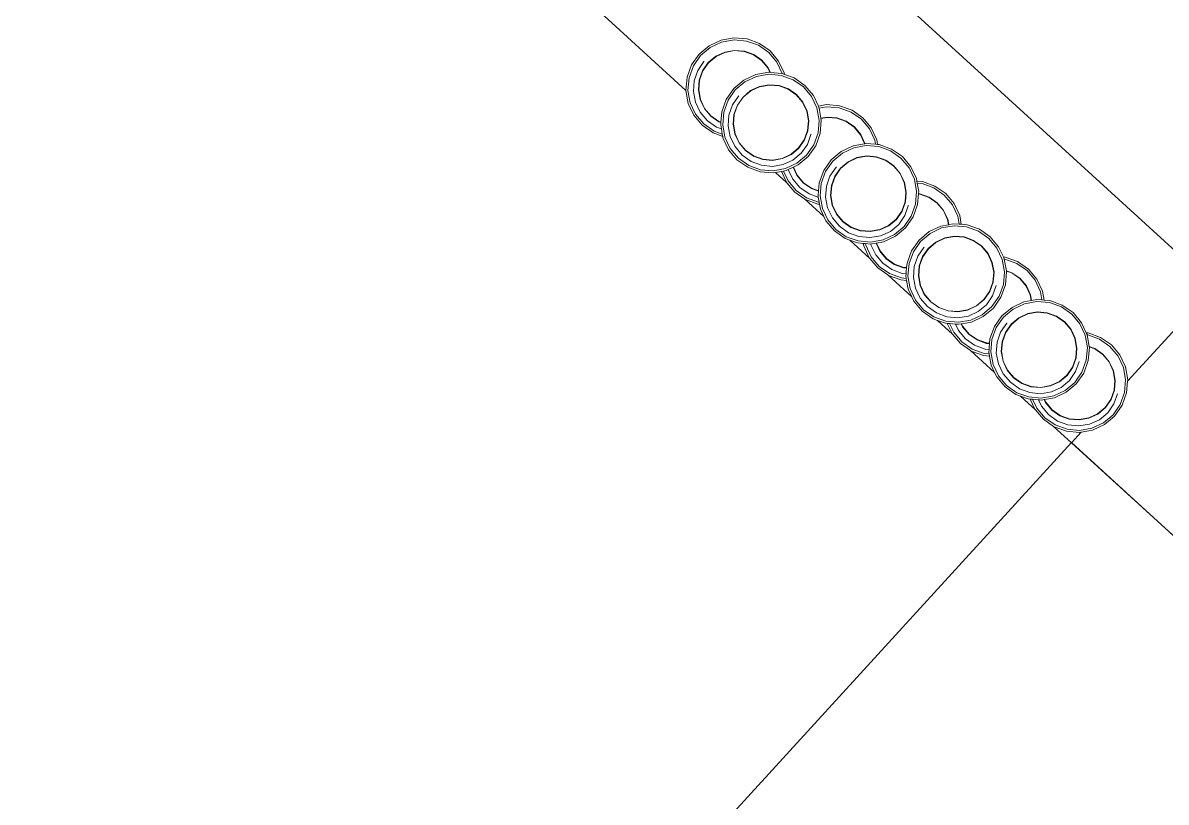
# Model space of a CAD drawing. Header units: metres. Extents: x 750 to 3116, y -341 to 1465.
# Drawn here: x 1590.106 to 1591.836, y 30.456 to 31.636 of the extents above; entities that cross this region are included whole.
import ezdxf

# ---------------------------------------------------------------- set-up
doc = ezdxf.new("R2010")
doc.units = ezdxf.units.M
doc.layers.add('Furniture', color=44, linetype='Continuous', lineweight=5)

# ---------------------------------------------------------------- blocks, each defined once
blk = doc.blocks.new('coffee counter')
at = {"layer": 'Furniture'}
for p, q in [((11493471.8244, 4446058.3774), (11493471.8047, 4446058.3748)), ((11493471.8441, 4446058.3748), (11493471.8244, 4446058.3774)), ((11493471.7863, 4446058.3672), (11493471.7705, 4446058.355)), ((11493471.7879, 4446058.3645), (11493471.7727, 4446058.3528)), ((11493471.7913, 4446058.3586), (11493471.778, 4446058.3486)), ((11493471.8047, 4446058.3748), (11493471.7863, 4446058.3672)), ((11493471.8055, 4446058.3718), (11493471.7879, 4446058.3645)), ((11493471.8068, 4446058.3648), (11493471.7913, 4446058.3586)), ((11493471.8244, 4446058.3742), (11493471.8055, 4446058.3718)), ((11493471.8234, 4446058.3669), (11493471.8068, 4446058.3648)), ((11493471.8244, 4446058.3585), (11493471.8096, 4446058.3565)), ((11493471.8244, 4446058.358), (11493471.8097, 4446058.3561)), ((11493471.84, 4446058.3648), (11493471.8234, 4446058.3669)), ((11493471.8433, 4446058.3718), (11493471.8244, 4446058.3742)), ((11493471.8393, 4446058.3565), (11493471.8244, 4446058.3585)), ((11493471.8391, 4446058.3561), (11493471.8244, 4446058.358)), ((11493471.8555, 4446058.3586), (11493471.84, 4446058.3648)), ((11493471.861, 4446058.3645), (11493471.8433, 4446058.3718)), ((11493471.8625, 4446058.3672), (11493471.8441, 4446058.3748)), ((11493471.8688, 4446058.3486), (11493471.8555, 4446058.3586)), ((11493471.8761, 4446058.3528), (11493471.861, 4446058.3645)), ((11493471.8642, 4446058.3659), (11493471.8625, 4446058.3672)), ((11493471.8786, 4446058.3718), (11493471.8642, 4446058.3659)), ((11493471.867, 4446058.3637), (11493471.8642, 4446058.3659)), ((11493471.8794, 4446058.3688), (11493471.867, 4446058.3637)), ((11493471.8733, 4446058.3589), (11493471.867, 4446058.3637)), ((11493471.8807, 4446058.3619), (11493471.8733, 4446058.3589)), ((11493471.8757, 4446058.357), (11493471.8733, 4446058.3589)), ((11493471.8983, 4446058.3744), (11493471.8786, 4446058.3718)), ((11493471.8983, 4446058.3713), (11493471.8794, 4446058.3688)), ((11493471.8973, 4446058.364), (11493471.8807, 4446058.3619)), ((11493471.9139, 4446058.3619), (11493471.8973, 4446058.364)), ((11493471.918, 4446058.3718), (11493471.8983, 4446058.3744)), ((11493471.9172, 4446058.3688), (11493471.8983, 4446058.3713)), ((11493471.9294, 4446058.3556), (11493471.9139, 4446058.3619)), ((11493471.9348, 4446058.3615), (11493471.9172, 4446058.3688)), ((11493471.9364, 4446058.3642), (11493471.918, 4446058.3718)), ((11493471.95, 4446058.3499), (11493471.9348, 4446058.3615)), ((11493471.9522, 4446058.3521), (11493471.9364, 4446058.3642)), ((11493470.5619, 4446058.3521), (11493471.1619, 4446058.3521)), ((11493471.1619, 4446058.3306), (11493471.1619, 4446058.3521)), ((11493471.1986, 4446058.3521), (11493471.1619, 4446058.3521)), ((11493471.179, 4446058.3443), (11493471.1632, 4446058.3322)), ((11493471.1805, 4446058.3416), (11493471.1654, 4446058.33)), ((11493471.1974, 4446058.3519), (11493471.179, 4446058.3443)), ((11493471.1982, 4446058.3489), (11493471.1805, 4446058.3416)), ((11493471.1995, 4446058.342), (11493471.184, 4446058.3357)), ((11493471.1986, 4446058.3521), (11493471.1974, 4446058.3519)), ((11493471.2171, 4446058.3514), (11493471.1982, 4446058.3489)), ((11493471.2171, 4446058.3545), (11493471.1986, 4446058.3521)), ((11493471.2161, 4446058.3441), (11493471.1995, 4446058.342)), ((11493471.2327, 4446058.342), (11493471.2161, 4446058.3441)), ((11493471.2356, 4446058.3521), (11493471.2171, 4446058.3545)), ((11493471.236, 4446058.3489), (11493471.2171, 4446058.3514)), ((11493471.2426, 4446058.338), (11493471.2327, 4446058.342)), ((11493471.2664, 4446058.3521), (11493471.2356, 4446058.3521)), ((11493471.2368, 4446058.3519), (11493471.2356, 4446058.3521)), ((11493471.2496, 4446058.3433), (11493471.236, 4446058.3489)), ((11493471.2524, 4446058.3455), (11493471.2368, 4446058.3519)), ((11493471.2563, 4446058.3446), (11493471.2412, 4446058.333)), ((11493471.2496, 4446058.3433), (11493471.2426, 4446058.338)), ((11493471.2524, 4446058.3455), (11493471.2496, 4446058.3433)), ((11493471.2547, 4446058.3473), (11493471.2524, 4446058.3455)), ((11493471.2664, 4446058.3521), (11493471.2547, 4446058.3473)), ((11493471.2739, 4446058.3519), (11493471.2563, 4446058.3446)), ((11493471.2752, 4446058.3449), (11493471.2597, 4446058.3387)), ((11493471.2731, 4446058.3549), (11493471.2664, 4446058.3521)), ((11493471.2928, 4446058.3575), (11493471.2731, 4446058.3549)), ((11493471.2928, 4446058.3544), (11493471.2739, 4446058.3519)), ((11493471.2918, 4446058.347), (11493471.2752, 4446058.3449)), ((11493471.3085, 4446058.3449), (11493471.2918, 4446058.347)), ((11493471.3126, 4446058.3549), (11493471.2928, 4446058.3575)), ((11493471.3117, 4446058.3519), (11493471.2928, 4446058.3544)), ((11493471.3239, 4446058.3387), (11493471.3085, 4446058.3449)), ((11493471.3294, 4446058.3446), (11493471.3117, 4446058.3519)), ((11493471.3193, 4446058.3521), (11493471.3126, 4446058.3549)), ((11493471.3686, 4446058.3521), (11493471.3193, 4446058.3521)), ((11493471.3309, 4446058.3473), (11493471.3193, 4446058.3521)), ((11493471.3445, 4446058.333), (11493471.3294, 4446058.3446)), ((11493471.3419, 4446058.3389), (11493471.3309, 4446058.3473)), ((11493471.349, 4446058.3443), (11493471.3419, 4446058.3389)), ((11493471.3505, 4446058.3416), (11493471.3444, 4446058.3369)), ((11493471.3674, 4446058.3519), (11493471.349, 4446058.3443)), ((11493471.3682, 4446058.3489), (11493471.3505, 4446058.3416)), ((11493471.3695, 4446058.342), (11493471.354, 4446058.3357)), ((11493471.3686, 4446058.3521), (11493471.3674, 4446058.3519)), ((11493471.3871, 4446058.3514), (11493471.3682, 4446058.3489)), ((11493471.3871, 4446058.3545), (11493471.3686, 4446058.3521)), ((11493471.3861, 4446058.3441), (11493471.3695, 4446058.342)), ((11493471.4027, 4446058.342), (11493471.3861, 4446058.3441)), ((11493471.4056, 4446058.3521), (11493471.3871, 4446058.3545)), ((11493471.406, 4446058.3489), (11493471.3871, 4446058.3514)), ((11493471.4126, 4446058.338), (11493471.4027, 4446058.342)), ((11493471.4364, 4446058.3521), (11493471.4056, 4446058.3521)), ((11493471.4068, 4446058.3519), (11493471.4056, 4446058.3521)), ((11493471.4196, 4446058.3433), (11493471.406, 4446058.3489)), ((11493471.4224, 4446058.3455), (11493471.4068, 4446058.3519)), ((11493471.4263, 4446058.3446), (11493471.4112, 4446058.333)), ((11493471.4196, 4446058.3433), (11493471.4126, 4446058.338)), ((11493471.4224, 4446058.3455), (11493471.4196, 4446058.3433)), ((11493471.4247, 4446058.3473), (11493471.4224, 4446058.3455)), ((11493471.4364, 4446058.3521), (11493471.4247, 4446058.3473)), ((11493471.4439, 4446058.3519), (11493471.4263, 4446058.3446)), ((11493471.4452, 4446058.3449), (11493471.4297, 4446058.3387)), ((11493471.4431, 4446058.3549), (11493471.4364, 4446058.3521)), ((11493471.4628, 4446058.3575), (11493471.4431, 4446058.3549)), ((11493471.4628, 4446058.3544), (11493471.4439, 4446058.3519)), ((11493471.4618, 4446058.347), (11493471.4452, 4446058.3449)), ((11493471.4785, 4446058.3449), (11493471.4618, 4446058.347)), ((11493471.4826, 4446058.3549), (11493471.4628, 4446058.3575)), ((11493471.4817, 4446058.3519), (11493471.4628, 4446058.3544)), ((11493471.4939, 4446058.3387), (11493471.4785, 4446058.3449)), ((11493471.4994, 4446058.3446), (11493471.4817, 4446058.3519)), ((11493471.4893, 4446058.3521), (11493471.4826, 4446058.3549)), ((11493471.5382, 4446058.3521), (11493471.4893, 4446058.3521)), ((11493471.5009, 4446058.3473), (11493471.4893, 4446058.3521)), ((11493471.5145, 4446058.333), (11493471.4994, 4446058.3446)), ((11493471.5117, 4446058.339), (11493471.5009, 4446058.3473)), ((11493471.5186, 4446058.3443), (11493471.5117, 4446058.339)), ((11493471.5202, 4446058.3416), (11493471.5142, 4446058.3371)), ((11493471.537, 4446058.3519), (11493471.5186, 4446058.3443)), ((11493471.5378, 4446058.3489), (11493471.5202, 4446058.3416)), ((11493471.5391, 4446058.342), (11493471.5236, 4446058.3357)), ((11493471.5382, 4446058.3521), (11493471.537, 4446058.3519)), ((11493471.5567, 4446058.3514), (11493471.5378, 4446058.3489)), ((11493471.5567, 4446058.3545), (11493471.5382, 4446058.3521)), ((11493471.5557, 4446058.3441), (11493471.5391, 4446058.342)), ((11493471.5723, 4446058.342), (11493471.5557, 4446058.3441)), ((11493471.5752, 4446058.3521), (11493471.5567, 4446058.3545)), ((11493471.5756, 4446058.3489), (11493471.5567, 4446058.3514)), ((11493471.5878, 4446058.3357), (11493471.5723, 4446058.342)), ((11493471.6164, 4446058.3521), (11493471.5752, 4446058.3521)), ((11493471.5764, 4446058.3519), (11493471.5752, 4446058.3521)), ((11493471.5933, 4446058.3416), (11493471.5756, 4446058.3489)), ((11493471.5948, 4446058.3443), (11493471.5764, 4446058.3519)), ((11493471.6063, 4446058.3446), (11493471.5912, 4446058.333)), ((11493471.5953, 4446058.34), (11493471.5933, 4446058.3416)), ((11493471.5979, 4446058.342), (11493471.5948, 4446058.3443)), ((11493471.5979, 4446058.342), (11493471.5953, 4446058.34)), ((11493471.6047, 4446058.3473), (11493471.5979, 4446058.342)), ((11493471.6164, 4446058.3521), (11493471.6047, 4446058.3473)), ((11493471.6239, 4446058.3519), (11493471.6063, 4446058.3446)), ((11493471.6252, 4446058.3449), (11493471.6097, 4446058.3387)), ((11493471.6231, 4446058.3549), (11493471.6164, 4446058.3521)), ((11493471.6428, 4446058.3575), (11493471.6231, 4446058.3549)), ((11493471.6428, 4446058.3544), (11493471.6239, 4446058.3519)), ((11493471.6418, 4446058.347), (11493471.6252, 4446058.3449)), ((11493471.6585, 4446058.3449), (11493471.6418, 4446058.347)), ((11493471.6626, 4446058.3549), (11493471.6428, 4446058.3575)), ((11493471.6617, 4446058.3519), (11493471.6428, 4446058.3544)), ((11493471.6739, 4446058.3387), (11493471.6585, 4446058.3449)), ((11493471.6794, 4446058.3446), (11493471.6617, 4446058.3519)), ((11493471.6693, 4446058.3521), (11493471.6626, 4446058.3549)), ((11493471.7082, 4446058.3521), (11493471.6693, 4446058.3521)), ((11493471.6809, 4446058.3473), (11493471.6693, 4446058.3521)), ((11493471.6945, 4446058.333), (11493471.6794, 4446058.3446)), ((11493471.6867, 4446058.3428), (11493471.6809, 4446058.3473)), ((11493471.6886, 4446058.3443), (11493471.6867, 4446058.3428)), ((11493471.6892, 4446058.3409), (11493471.6867, 4446058.3428)), ((11493471.707, 4446058.3519), (11493471.6886, 4446058.3443)), ((11493471.6902, 4446058.3416), (11493471.6892, 4446058.3409)), ((11493471.6952, 4446058.3364), (11493471.6892, 4446058.3409)), ((11493471.7078, 4446058.3489), (11493471.6902, 4446058.3416)), ((11493471.7091, 4446058.342), (11493471.6952, 4446058.3364)), ((11493471.7082, 4446058.3521), (11493471.707, 4446058.3519)), ((11493471.7267, 4446058.3514), (11493471.7078, 4446058.3489)), ((11493471.7267, 4446058.3545), (11493471.7082, 4446058.3521)), ((11493471.7257, 4446058.3441), (11493471.7091, 4446058.342)), ((11493471.7423, 4446058.342), (11493471.7257, 4446058.3441)), ((11493471.7452, 4446058.3521), (11493471.7267, 4446058.3545)), ((11493471.7456, 4446058.3489), (11493471.7267, 4446058.3514)), ((11493471.7571, 4446058.336), (11493471.7423, 4446058.342)), ((11493471.7683, 4446058.3521), (11493471.7452, 4446058.3521)), ((11493471.7464, 4446058.3519), (11493471.7452, 4446058.3521)), ((11493471.761, 4446058.3426), (11493471.7456, 4446058.3489)), ((11493471.7629, 4446058.3451), (11493471.7464, 4446058.3519)), ((11493471.761, 4446058.3426), (11493471.7584, 4446058.3393)), ((11493471.7629, 4446058.3451), (11493471.761, 4446058.3426)), ((11493471.7727, 4446058.3528), (11493471.7611, 4446058.3377)), ((11493471.7683, 4446058.3521), (11493471.7629, 4446058.3451)), ((11493471.778, 4446058.3486), (11493471.7678, 4446058.3357)), ((11493471.7705, 4446058.355), (11493471.7683, 4446058.3521)), ((11493471.7839, 4446058.3417), (11493471.7748, 4446058.3298)), ((11493471.7842, 4446058.3414), (11493471.7752, 4446058.3296)), ((11493471.7958, 4446058.3508), (11493471.7839, 4446058.3417)), ((11493471.796, 4446058.3504), (11493471.7842, 4446058.3414)), ((11493471.8096, 4446058.3565), (11493471.7958, 4446058.3508)), ((11493471.8097, 4446058.3561), (11493471.796, 4446058.3504)), ((11493471.8528, 4446058.3504), (11493471.8391, 4446058.3561)), ((11493471.8531, 4446058.3508), (11493471.8393, 4446058.3565)), ((11493471.8646, 4446058.3414), (11493471.8528, 4446058.3504)), ((11493471.8649, 4446058.3417), (11493471.8531, 4446058.3508)), ((11493471.8736, 4446058.3296), (11493471.8646, 4446058.3414)), ((11493471.8741, 4446058.3298), (11493471.8649, 4446058.3417)), ((11493471.879, 4446058.3357), (11493471.8688, 4446058.3486)), ((11493471.8783, 4446058.355), (11493471.8757, 4446058.357)), ((11493471.8877, 4446058.3377), (11493471.8761, 4446058.3528)), ((11493471.8804, 4446058.3523), (11493471.8783, 4446058.355)), ((11493471.8835, 4446058.3536), (11493471.8804, 4446058.3523)), ((11493471.8807, 4446058.3519), (11493471.8804, 4446058.3523)), ((11493471.8836, 4446058.3531), (11493471.8807, 4446058.3519)), ((11493471.8904, 4446058.3393), (11493471.8807, 4446058.3519)), ((11493471.8983, 4446058.3555), (11493471.8835, 4446058.3536)), ((11493471.8983, 4446058.355), (11493471.8836, 4446058.3531)), ((11493471.9131, 4446058.3536), (11493471.8983, 4446058.3555)), ((11493471.913, 4446058.3531), (11493471.8983, 4446058.355)), ((11493471.9267, 4446058.3474), (11493471.913, 4446058.3531)), ((11493471.927, 4446058.3479), (11493471.9131, 4446058.3536)), ((11493471.9385, 4446058.3384), (11493471.9267, 4446058.3474)), ((11493471.9388, 4446058.3387), (11493471.927, 4446058.3479)), ((11493471.9427, 4446058.3457), (11493471.9294, 4446058.3556)), ((11493471.9529, 4446058.3328), (11493471.9427, 4446058.3457)), ((11493471.9616, 4446058.3348), (11493471.95, 4446058.3499)), ((11493471.9643, 4446058.3363), (11493471.9522, 4446058.3521)), ((11493473.3115, 4446058.3521), (11493471.9522, 4446058.3521)), ((11493471.1619, 4446058.3306), (11493471.1511, 4446058.3164)), ((11493471.1654, 4446058.33), (11493471.1538, 4446058.3149)), ((11493471.1707, 4446058.3258), (11493471.1605, 4446058.3129)), ((11493471.1632, 4446058.3322), (11493471.1619, 4446058.3306)), ((11493471.184, 4446058.3357), (11493471.1707, 4446058.3258)), ((11493471.1884, 4446058.328), (11493471.1766, 4446058.3189)), ((11493471.1887, 4446058.3275), (11493471.1769, 4446058.3185)), ((11493471.2022, 4446058.3337), (11493471.1884, 4446058.328)), ((11493471.2024, 4446058.3332), (11493471.1887, 4446058.3275)), ((11493471.2171, 4446058.3356), (11493471.2022, 4446058.3337)), ((11493471.2171, 4446058.3352), (11493471.2024, 4446058.3332)), ((11493471.2319, 4446058.3337), (11493471.2171, 4446058.3356)), ((11493471.2318, 4446058.3332), (11493471.2171, 4446058.3352)), ((11493471.2361, 4446058.3314), (11493471.2268, 4446058.3194)), ((11493471.2412, 4446058.333), (11493471.2295, 4446058.3178)), ((11493471.2361, 4446058.3314), (11493471.2318, 4446058.3332)), ((11493471.2364, 4446058.3318), (11493471.2319, 4446058.3337)), ((11493471.2364, 4446058.3318), (11493471.2361, 4446058.3314)), ((11493471.2464, 4446058.3288), (11493471.2362, 4446058.3158)), ((11493471.239, 4446058.3352), (11493471.2364, 4446058.3318)), ((11493471.2409, 4446058.3366), (11493471.239, 4446058.3352)), ((11493471.2426, 4446058.338), (11493471.2409, 4446058.3366)), ((11493471.2597, 4446058.3387), (11493471.2464, 4446058.3288)), ((11493471.2642, 4446058.3309), (11493471.2523, 4446058.3218)), ((11493471.2644, 4446058.3305), (11493471.2526, 4446058.3215)), ((11493471.278, 4446058.3366), (11493471.2642, 4446058.3309)), ((11493471.2781, 4446058.3362), (11493471.2644, 4446058.3305)), ((11493471.2928, 4446058.3386), (11493471.278, 4446058.3366)), ((11493471.2928, 4446058.3381), (11493471.2781, 4446058.3362)), ((11493471.3077, 4446058.3366), (11493471.2928, 4446058.3386)), ((11493471.3075, 4446058.3362), (11493471.2928, 4446058.3381)), ((11493471.3213, 4446058.3305), (11493471.3075, 4446058.3362)), ((11493471.3215, 4446058.3309), (11493471.3077, 4446058.3366)), ((11493471.333, 4446058.3215), (11493471.3213, 4446058.3305)), ((11493471.3334, 4446058.3218), (11493471.3215, 4446058.3309)), ((11493471.3372, 4446058.3288), (11493471.3239, 4446058.3387)), ((11493471.3474, 4446058.3158), (11493471.3372, 4446058.3288)), ((11493471.3444, 4446058.3369), (11493471.3419, 4446058.3389)), ((11493471.3467, 4446058.3352), (11493471.3444, 4446058.3369)), ((11493471.3561, 4446058.3178), (11493471.3445, 4446058.333)), ((11493471.3491, 4446058.3321), (11493471.3467, 4446058.3352)), ((11493471.354, 4446058.3357), (11493471.3491, 4446058.3321)), ((11493471.3508, 4446058.3298), (11493471.3491, 4446058.3321)), ((11493471.3545, 4446058.325), (11493471.3508, 4446058.3298)), ((11493471.3584, 4446058.328), (11493471.3545, 4446058.325)), ((11493471.3548, 4446058.3246), (11493471.3545, 4446058.325)), ((11493471.3587, 4446058.3275), (11493471.3548, 4446058.3246)), ((11493471.3588, 4446058.3194), (11493471.3548, 4446058.3246)), ((11493471.3722, 4446058.3337), (11493471.3584, 4446058.328)), ((11493471.3724, 4446058.3332), (11493471.3587, 4446058.3275)), ((11493471.3871, 4446058.3356), (11493471.3722, 4446058.3337)), ((11493471.3871, 4446058.3352), (11493471.3724, 4446058.3332)), ((11493471.4019, 4446058.3337), (11493471.3871, 4446058.3356)), ((11493471.4018, 4446058.3332), (11493471.3871, 4446058.3352)), ((11493471.4061, 4446058.3314), (11493471.3968, 4446058.3194)), ((11493471.4112, 4446058.333), (11493471.3995, 4446058.3178)), ((11493471.4061, 4446058.3314), (11493471.4018, 4446058.3332)), ((11493471.4064, 4446058.3318), (11493471.4019, 4446058.3337)), ((11493471.4064, 4446058.3318), (11493471.4061, 4446058.3314)), ((11493471.4164, 4446058.3288), (11493471.4062, 4446058.3158)), ((11493471.409, 4446058.3352), (11493471.4064, 4446058.3318)), ((11493471.4109, 4446058.3366), (11493471.409, 4446058.3352)), ((11493471.4126, 4446058.338), (11493471.4109, 4446058.3366)), ((11493471.4297, 4446058.3387), (11493471.4164, 4446058.3288)), ((11493471.4342, 4446058.3309), (11493471.4223, 4446058.3218)), ((11493471.4344, 4446058.3305), (11493471.4226, 4446058.3215)), ((11493471.448, 4446058.3366), (11493471.4342, 4446058.3309)), ((11493471.4481, 4446058.3362), (11493471.4344, 4446058.3305)), ((11493471.4628, 4446058.3386), (11493471.448, 4446058.3366)), ((11493471.4628, 4446058.3381), (11493471.4481, 4446058.3362)), ((11493471.4777, 4446058.3366), (11493471.4628, 4446058.3386)), ((11493471.4775, 4446058.3362), (11493471.4628, 4446058.3381)), ((11493471.4913, 4446058.3305), (11493471.4775, 4446058.3362)), ((11493471.4915, 4446058.3309), (11493471.4777, 4446058.3366)), ((11493471.503, 4446058.3215), (11493471.4913, 4446058.3305)), ((11493471.5034, 4446058.3218), (11493471.4915, 4446058.3309)), ((11493471.5072, 4446058.3288), (11493471.4939, 4446058.3387)), ((11493471.5174, 4446058.3158), (11493471.5072, 4446058.3288)), ((11493471.5142, 4446058.3371), (11493471.5117, 4446058.339)), ((11493471.5167, 4446058.3352), (11493471.5142, 4446058.3371)), ((11493471.5261, 4446058.3178), (11493471.5145, 4446058.333)), ((11493471.519, 4446058.3322), (11493471.5167, 4446058.3352)), ((11493471.5236, 4446058.3357), (11493471.519, 4446058.3322)), ((11493471.5207, 4446058.33), (11493471.519, 4446058.3322)), ((11493471.5244, 4446058.3252), (11493471.5207, 4446058.33)), ((11493471.5281, 4446058.328), (11493471.5244, 4446058.3252)), ((11493471.5247, 4446058.3248), (11493471.5244, 4446058.3252)), ((11493471.5283, 4446058.3275), (11493471.5247, 4446058.3248)), ((11493471.5288, 4446058.3194), (11493471.5247, 4446058.3248)), ((11493471.5419, 4446058.3337), (11493471.5281, 4446058.328)), ((11493471.542, 4446058.3332), (11493471.5283, 4446058.3275)), ((11493471.5567, 4446058.3356), (11493471.5419, 4446058.3337)), ((11493471.5567, 4446058.3352), (11493471.542, 4446058.3332)), ((11493471.5716, 4446058.3337), (11493471.5567, 4446058.3356)), ((11493471.5714, 4446058.3332), (11493471.5567, 4446058.3352)), ((11493471.5836, 4446058.3282), (11493471.5714, 4446058.3332)), ((11493471.5839, 4446058.3286), (11493471.5716, 4446058.3337)), ((11493471.5836, 4446058.3282), (11493471.5768, 4446058.3194)), ((11493471.5912, 4446058.333), (11493471.5795, 4446058.3178)), ((11493471.5839, 4446058.3286), (11493471.5836, 4446058.3282)), ((11493471.5878, 4446058.3336), (11493471.5839, 4446058.3286)), ((11493471.5964, 4446058.3288), (11493471.5862, 4446058.3158)), ((11493471.5888, 4446058.335), (11493471.5878, 4446058.3357)), ((11493471.5888, 4446058.335), (11493471.5878, 4446058.3336)), ((11493471.589, 4446058.3352), (11493471.5888, 4446058.335)), ((11493471.5953, 4446058.34), (11493471.589, 4446058.3352)), ((11493471.6097, 4446058.3387), (11493471.5964, 4446058.3288)), ((11493471.6142, 4446058.3309), (11493471.6023, 4446058.3218)), ((11493471.6144, 4446058.3305), (11493471.6026, 4446058.3215)), ((11493471.628, 4446058.3366), (11493471.6142, 4446058.3309)), ((11493471.6281, 4446058.3362), (11493471.6144, 4446058.3305)), ((11493471.6428, 4446058.3386), (11493471.628, 4446058.3366)), ((11493471.6428, 4446058.3381), (11493471.6281, 4446058.3362)), ((11493471.6577, 4446058.3366), (11493471.6428, 4446058.3386)), ((11493471.6575, 4446058.3362), (11493471.6428, 4446058.3381)), ((11493471.6713, 4446058.3305), (11493471.6575, 4446058.3362)), ((11493471.6715, 4446058.3309), (11493471.6577, 4446058.3366)), ((11493471.683, 4446058.3215), (11493471.6713, 4446058.3305)), ((11493471.6834, 4446058.3218), (11493471.6715, 4446058.3309)), ((11493471.6872, 4446058.3288), (11493471.6739, 4446058.3387)), ((11493471.6974, 4446058.3158), (11493471.6872, 4446058.3288)), ((11493471.7061, 4446058.3178), (11493471.6945, 4446058.333)), ((11493471.6967, 4446058.3352), (11493471.6952, 4446058.3364)), ((11493471.6974, 4446058.3343), (11493471.6967, 4446058.3352)), ((11493471.7012, 4446058.3293), (11493471.6974, 4446058.3343)), ((11493471.7119, 4446058.3337), (11493471.7012, 4446058.3293)), ((11493471.7015, 4446058.3289), (11493471.7012, 4446058.3293)), ((11493471.712, 4446058.3332), (11493471.7015, 4446058.3289)), ((11493471.7088, 4446058.3194), (11493471.7015, 4446058.3289)), ((11493471.7267, 4446058.3356), (11493471.7119, 4446058.3337)), ((11493471.7267, 4446058.3352), (11493471.712, 4446058.3332)), ((11493471.7416, 4446058.3337), (11493471.7267, 4446058.3356)), ((11493471.7414, 4446058.3332), (11493471.7267, 4446058.3352)), ((11493471.7538, 4446058.3281), (11493471.7414, 4446058.3332)), ((11493471.754, 4446058.3285), (11493471.7416, 4446058.3337)), ((11493471.7538, 4446058.3281), (11493471.7508, 4446058.3209)), ((11493471.7611, 4446058.3377), (11493471.7538, 4446058.3201)), ((11493471.754, 4446058.3285), (11493471.7538, 4446058.3281)), ((11493471.7571, 4446058.336), (11493471.754, 4446058.3285)), ((11493471.7584, 4446058.3393), (11493471.7571, 4446058.336)), ((11493471.7678, 4446058.3357), (11493471.7614, 4446058.3207)), ((11493471.7748, 4446058.3298), (11493471.769, 4446058.316)), ((11493471.7752, 4446058.3296), (11493471.7695, 4446058.3159)), ((11493471.8793, 4446058.3159), (11493471.8736, 4446058.3296)), ((11493471.8798, 4446058.316), (11493471.8741, 4446058.3298)), ((11493471.8854, 4446058.3207), (11493471.879, 4446058.3357)), ((11493471.895, 4446058.3201), (11493471.8877, 4446058.3377)), ((11493471.898, 4446058.3209), (11493471.8904, 4446058.3393)), ((11493471.9475, 4446058.3266), (11493471.9385, 4446058.3384)), ((11493471.9479, 4446058.3269), (11493471.9388, 4446058.3387)), ((11493471.9532, 4446058.3129), (11493471.9475, 4446058.3266)), ((11493471.9537, 4446058.313), (11493471.9479, 4446058.3269)), ((11493471.9593, 4446058.3177), (11493471.9529, 4446058.3328)), ((11493471.9689, 4446058.3171), (11493471.9616, 4446058.3348)), ((11493471.9719, 4446058.3179), (11493471.9643, 4446058.3363)), ((11493471.1511, 4446058.3164), (11493471.1435, 4446058.298)), ((11493471.1538, 4446058.3149), (11493471.1465, 4446058.2972)), ((11493471.1605, 4446058.3129), (11493471.1541, 4446058.2978)), ((11493471.1674, 4446058.307), (11493471.1617, 4446058.2932)), ((11493471.1679, 4446058.3067), (11493471.1622, 4446058.293)), ((11493471.1766, 4446058.3189), (11493471.1674, 4446058.307)), ((11493471.1769, 4446058.3185), (11493471.1679, 4446058.3067)), ((11493471.2268, 4446058.3194), (11493471.2192, 4446058.301)), ((11493471.2295, 4446058.3178), (11493471.2222, 4446058.3002)), ((11493471.2362, 4446058.3158), (11493471.2298, 4446058.3008)), ((11493471.2432, 4446058.3099), (11493471.2375, 4446058.2961)), ((11493471.2436, 4446058.3097), (11493471.2379, 4446058.296)), ((11493471.2523, 4446058.3218), (11493471.2432, 4446058.3099)), ((11493471.2526, 4446058.3215), (11493471.2436, 4446058.3097)), ((11493471.3421, 4446058.3097), (11493471.333, 4446058.3215)), ((11493471.3425, 4446058.3099), (11493471.3334, 4446058.3218)), ((11493471.3477, 4446058.296), (11493471.3421, 4446058.3097)), ((11493471.3482, 4446058.2961), (11493471.3425, 4446058.3099)), ((11493471.3539, 4446058.3008), (11493471.3474, 4446058.3158)), ((11493471.3634, 4446058.3002), (11493471.3561, 4446058.3178)), ((11493471.3664, 4446058.301), (11493471.3588, 4446058.3194)), ((11493471.3968, 4446058.3194), (11493471.3892, 4446058.301)), ((11493471.3995, 4446058.3178), (11493471.3922, 4446058.3002)), ((11493471.4062, 4446058.3158), (11493471.3998, 4446058.3008)), ((11493471.4132, 4446058.3099), (11493471.4075, 4446058.2961)), ((11493471.4136, 4446058.3097), (11493471.4079, 4446058.296)), ((11493471.4223, 4446058.3218), (11493471.4132, 4446058.3099)), ((11493471.4226, 4446058.3215), (11493471.4136, 4446058.3097)), ((11493471.5121, 4446058.3097), (11493471.503, 4446058.3215)), ((11493471.5125, 4446058.3099), (11493471.5034, 4446058.3218)), ((11493471.5177, 4446058.296), (11493471.5121, 4446058.3097)), ((11493471.5182, 4446058.2961), (11493471.5125, 4446058.3099)), ((11493471.5239, 4446058.3008), (11493471.5174, 4446058.3158)), ((11493471.5334, 4446058.3002), (11493471.5261, 4446058.3178)), ((11493471.5364, 4446058.301), (11493471.5288, 4446058.3194)), ((11493471.5768, 4446058.3194), (11493471.5692, 4446058.301)), ((11493471.5795, 4446058.3178), (11493471.5722, 4446058.3002)), ((11493471.5862, 4446058.3158), (11493471.5798, 4446058.3008)), ((11493471.5932, 4446058.3099), (11493471.5875, 4446058.2961)), ((11493471.5936, 4446058.3097), (11493471.5879, 4446058.296)), ((11493471.6023, 4446058.3218), (11493471.5932, 4446058.3099)), ((11493471.6026, 4446058.3215), (11493471.5936, 4446058.3097)), ((11493471.6921, 4446058.3097), (11493471.683, 4446058.3215)), ((11493471.6925, 4446058.3099), (11493471.6834, 4446058.3218)), ((11493471.6977, 4446058.296), (11493471.6921, 4446058.3097)), ((11493471.6982, 4446058.2961), (11493471.6925, 4446058.3099)), ((11493471.7039, 4446058.3008), (11493471.6974, 4446058.3158)), ((11493471.7134, 4446058.3002), (11493471.7061, 4446058.3178)), ((11493471.7164, 4446058.301), (11493471.7088, 4446058.3194)), ((11493471.7508, 4446058.3209), (11493471.7482, 4446058.3012)), ((11493471.7538, 4446058.3201), (11493471.7513, 4446058.3012)), ((11493471.7614, 4446058.3207), (11493471.7592, 4446058.3045)), ((11493471.769, 4446058.316), (11493471.7671, 4446058.3012)), ((11493471.7695, 4446058.3159), (11493471.7676, 4446058.3012)), ((11493471.8812, 4446058.3012), (11493471.8793, 4446058.3159)), ((11493471.8817, 4446058.3012), (11493471.8798, 4446058.316)), ((11493471.8876, 4446058.3045), (11493471.8854, 4446058.3207)), ((11493471.8975, 4446058.3012), (11493471.895, 4446058.3201)), ((11493471.9006, 4446058.3012), (11493471.898, 4446058.3209)), ((11493471.9551, 4446058.2982), (11493471.9532, 4446058.3129)), ((11493471.9556, 4446058.2982), (11493471.9537, 4446058.313)), ((11493471.9615, 4446058.3016), (11493471.9593, 4446058.3177)), ((11493471.9714, 4446058.2982), (11493471.9689, 4446058.3171)), ((11493471.9745, 4446058.2982), (11493471.9719, 4446058.3179)), ((11493471.1435, 4446058.298), (11493471.1409, 4446058.2783)), ((11493471.1465, 4446058.2972), (11493471.144, 4446058.2783)), ((11493471.1541, 4446058.2978), (11493471.1519, 4446058.2817)), ((11493471.1617, 4446058.2932), (11493471.1598, 4446058.2783)), ((11493471.1622, 4446058.293), (11493471.1602, 4446058.2783)), ((11493471.2192, 4446058.301), (11493471.2166, 4446058.2813)), ((11493471.2222, 4446058.3002), (11493471.2197, 4446058.2813)), ((11493471.2298, 4446058.3008), (11493471.2276, 4446058.2846)), ((11493471.2375, 4446058.2961), (11493471.2355, 4446058.2813)), ((11493471.2379, 4446058.296), (11493471.236, 4446058.2813)), ((11493471.3497, 4446058.2813), (11493471.3477, 4446058.296)), ((11493471.3502, 4446058.2813), (11493471.3482, 4446058.2961)), ((11493471.356, 4446058.2846), (11493471.3539, 4446058.3008)), ((11493471.3659, 4446058.2813), (11493471.3634, 4446058.3002)), ((11493471.369, 4446058.2813), (11493471.3664, 4446058.301)), ((11493471.3892, 4446058.301), (11493471.3866, 4446058.2813)), ((11493471.3922, 4446058.3002), (11493471.3897, 4446058.2813)), ((11493471.3998, 4446058.3008), (11493471.3976, 4446058.2846)), ((11493471.4075, 4446058.2961), (11493471.4055, 4446058.2813)), ((11493471.4079, 4446058.296), (11493471.406, 4446058.2813)), ((11493471.5197, 4446058.2813), (11493471.5177, 4446058.296)), ((11493471.5202, 4446058.2813), (11493471.5182, 4446058.2961)), ((11493471.526, 4446058.2846), (11493471.5239, 4446058.3008)), ((11493471.5359, 4446058.2813), (11493471.5334, 4446058.3002)), ((11493471.539, 4446058.2813), (11493471.5364, 4446058.301)), ((11493471.5692, 4446058.301), (11493471.5666, 4446058.2813)), ((11493471.5722, 4446058.3002), (11493471.5697, 4446058.2813)), ((11493471.5798, 4446058.3008), (11493471.5776, 4446058.2846)), ((11493471.5875, 4446058.2961), (11493471.5855, 4446058.2813)), ((11493471.5879, 4446058.296), (11493471.586, 4446058.2813)), ((11493471.6997, 4446058.2813), (11493471.6977, 4446058.296)), ((11493471.7002, 4446058.2813), (11493471.6982, 4446058.2961)), ((11493471.706, 4446058.2846), (11493471.7039, 4446058.3008)), ((11493471.7159, 4446058.2813), (11493471.7134, 4446058.3002)), ((11493471.719, 4446058.2813), (11493471.7164, 4446058.301)), ((11493471.7482, 4446058.3012), (11493471.7508, 4446058.2814)), ((11493471.7513, 4446058.3012), (11493471.7538, 4446058.2822)), ((11493471.7592, 4446058.3045), (11493471.7614, 4446058.2884)), ((11493471.7671, 4446058.3012), (11493471.769, 4446058.2863)), ((11493471.7676, 4446058.3012), (11493471.7695, 4446058.2865)), ((11493471.8793, 4446058.2865), (11493471.8812, 4446058.3012)), ((11493471.8798, 4446058.2863), (11493471.8817, 4446058.3012)), ((11493471.8875, 4446058.304), (11493471.8876, 4446058.3045)), ((11493471.895, 4446058.2822), (11493471.8975, 4446058.3012)), ((11493471.898, 4446058.2814), (11493471.9006, 4446058.3012)), ((11493471.9532, 4446058.2835), (11493471.9551, 4446058.2982)), ((11493471.9537, 4446058.2834), (11493471.9556, 4446058.2982)), ((11493471.9614, 4446058.301), (11493471.9615, 4446058.3016)), ((11493471.9689, 4446058.2793), (11493471.9714, 4446058.2982)), ((11493471.9719, 4446058.2785), (11493471.9745, 4446058.2982)), ((11493471.1409, 4446058.2783), (11493471.1435, 4446058.2586)), ((11493471.144, 4446058.2783), (11493471.1465, 4446058.2594)), ((11493471.1519, 4446058.2817), (11493471.1541, 4446058.2655)), ((11493471.1598, 4446058.2783), (11493471.1617, 4446058.2635)), ((11493471.1602, 4446058.2783), (11493471.1622, 4446058.2636)), ((11493471.2166, 4446058.2813), (11493471.2192, 4446058.2616)), ((11493471.2197, 4446058.2813), (11493471.2222, 4446058.2624)), ((11493471.2276, 4446058.2846), (11493471.2298, 4446058.2685)), ((11493471.2355, 4446058.2813), (11493471.2375, 4446058.2664)), ((11493471.236, 4446058.2813), (11493471.2379, 4446058.2666)), ((11493471.3477, 4446058.2666), (11493471.3497, 4446058.2813)), ((11493471.3482, 4446058.2664), (11493471.3502, 4446058.2813)), ((11493471.356, 4446058.2841), (11493471.356, 4446058.2846)), ((11493471.3634, 4446058.2624), (11493471.3659, 4446058.2813)), ((11493471.3664, 4446058.2616), (11493471.369, 4446058.2813)), ((11493471.3866, 4446058.2813), (11493471.3892, 4446058.2616)), ((11493471.3897, 4446058.2813), (11493471.3922, 4446058.2624)), ((11493471.3976, 4446058.2846), (11493471.3998, 4446058.2685)), ((11493471.4055, 4446058.2813), (11493471.4075, 4446058.2664)), ((11493471.406, 4446058.2813), (11493471.4079, 4446058.2666)), ((11493471.5177, 4446058.2666), (11493471.5197, 4446058.2813)), ((11493471.5182, 4446058.2664), (11493471.5202, 4446058.2813)), ((11493471.526, 4446058.2841), (11493471.526, 4446058.2846)), ((11493471.5334, 4446058.2624), (11493471.5359, 4446058.2813)), ((11493471.5364, 4446058.2616), (11493471.539, 4446058.2813)), ((11493471.5666, 4446058.2813), (11493471.5692, 4446058.2616)), ((11493471.5697, 4446058.2813), (11493471.5722, 4446058.2624)), ((11493471.5776, 4446058.2846), (11493471.5798, 4446058.2685)), ((11493471.5855, 4446058.2813), (11493471.5875, 4446058.2664)), ((11493471.586, 4446058.2813), (11493471.5879, 4446058.2666)), ((11493471.6977, 4446058.2666), (11493471.6997, 4446058.2813)), ((11493471.6982, 4446058.2664), (11493471.7002, 4446058.2813)), ((11493471.706, 4446058.2841), (11493471.706, 4446058.2846)), ((11493471.7134, 4446058.2624), (11493471.7159, 4446058.2813)), ((11493471.7164, 4446058.2616), (11493471.719, 4446058.2813)), ((11493471.7508, 4446058.2814), (11493471.7584, 4446058.2631)), ((11493471.7538, 4446058.2822), (11493471.7611, 4446058.2646)), ((11493471.7614, 4446058.2884), (11493471.7676, 4446058.2738)), ((11493471.7678, 4446058.2733), (11493471.7676, 4446058.2738)), ((11493471.769, 4446058.2863), (11493471.7748, 4446058.2725)), ((11493471.7695, 4446058.2865), (11493471.7752, 4446058.2727)), ((11493471.7748, 4446058.2725), (11493471.7839, 4446058.2606)), ((11493471.7752, 4446058.2727), (11493471.7842, 4446058.261)), ((11493471.8646, 4446058.261), (11493471.8736, 4446058.2727)), ((11493471.8649, 4446058.2606), (11493471.8741, 4446058.2725)), ((11493471.8736, 4446058.2727), (11493471.8793, 4446058.2865)), ((11493471.8741, 4446058.2725), (11493471.8798, 4446058.2863)), ((11493471.8877, 4446058.2646), (11493471.895, 4446058.2822)), ((11493471.8904, 4446058.2631), (11493471.898, 4446058.2814)), ((11493471.9475, 4446058.2698), (11493471.9532, 4446058.2835)), ((11493471.9479, 4446058.2695), (11493471.9537, 4446058.2834)), ((11493471.9616, 4446058.2617), (11493471.9689, 4446058.2793)), ((11493471.9643, 4446058.2601), (11493471.9719, 4446058.2785)), ((11493471.1435, 4446058.2586), (11493471.1511, 4446058.2402)), ((11493471.1465, 4446058.2594), (11493471.1538, 4446058.2418)), ((11493471.1541, 4446058.2655), (11493471.1605, 4446058.2505)), ((11493471.1617, 4446058.2635), (11493471.1674, 4446058.2497)), ((11493471.1622, 4446058.2636), (11493471.1679, 4446058.2499)), ((11493471.2192, 4446058.2616), (11493471.2268, 4446058.2432)), ((11493471.2222, 4446058.2624), (11493471.2295, 4446058.2447)), ((11493471.2298, 4446058.2685), (11493471.2362, 4446058.2534)), ((11493471.2375, 4446058.2664), (11493471.2432, 4446058.2526)), ((11493471.2379, 4446058.2666), (11493471.2436, 4446058.2529)), ((11493471.3421, 4446058.2529), (11493471.3477, 4446058.2666)), ((11493471.3425, 4446058.2526), (11493471.3482, 4446058.2664)), ((11493471.3561, 4446058.2447), (11493471.3634, 4446058.2624)), ((11493471.3588, 4446058.2432), (11493471.3664, 4446058.2616)), ((11493471.3892, 4446058.2616), (11493471.3968, 4446058.2432)), ((11493471.3922, 4446058.2624), (11493471.3995, 4446058.2447)), ((11493471.3998, 4446058.2685), (11493471.4062, 4446058.2534)), ((11493471.4075, 4446058.2664), (11493471.4132, 4446058.2526)), ((11493471.4079, 4446058.2666), (11493471.4136, 4446058.2529)), ((11493471.5121, 4446058.2529), (11493471.5177, 4446058.2666)), ((11493471.5125, 4446058.2526), (11493471.5182, 4446058.2664)), ((11493471.5261, 4446058.2447), (11493471.5334, 4446058.2624)), ((11493471.5288, 4446058.2432), (11493471.5364, 4446058.2616)), ((11493471.5692, 4446058.2616), (11493471.5768, 4446058.2432)), ((11493471.5722, 4446058.2624), (11493471.5795, 4446058.2447)), ((11493471.5798, 4446058.2685), (11493471.586, 4446058.2539)), ((11493471.5862, 4446058.2534), (11493471.586, 4446058.2539)), ((11493471.5875, 4446058.2664), (11493471.5932, 4446058.2526)), ((11493471.5879, 4446058.2666), (11493471.5936, 4446058.2529)), ((11493471.6921, 4446058.2529), (11493471.6977, 4446058.2666)), ((11493471.6925, 4446058.2526), (11493471.6982, 4446058.2664)), ((11493471.7061, 4446058.2447), (11493471.7134, 4446058.2624)), ((11493471.7088, 4446058.2432), (11493471.7164, 4446058.2616)), ((11493471.7584, 4446058.2631), (11493471.7705, 4446058.2473)), ((11493471.7611, 4446058.2646), (11493471.7727, 4446058.2495)), ((11493471.7839, 4446058.2606), (11493471.7958, 4446058.2515)), ((11493471.7842, 4446058.261), (11493471.796, 4446058.2519)), ((11493471.8528, 4446058.2519), (11493471.8646, 4446058.261)), ((11493471.8531, 4446058.2515), (11493471.8649, 4446058.2606)), ((11493471.8761, 4446058.2495), (11493471.8877, 4446058.2646)), ((11493471.8783, 4446058.2473), (11493471.8904, 4446058.2631)), ((11493471.9267, 4446058.249), (11493471.9385, 4446058.258)), ((11493471.927, 4446058.2486), (11493471.9388, 4446058.2577)), ((11493471.9385, 4446058.258), (11493471.9475, 4446058.2698)), ((11493471.9388, 4446058.2577), (11493471.9479, 4446058.2695)), ((11493471.95, 4446058.2465), (11493471.9616, 4446058.2617)), ((11493471.9522, 4446058.2443), (11493471.9643, 4446058.2601)), ((11493471.1511, 4446058.2402), (11493471.1619, 4446058.2261)), ((11493471.1538, 4446058.2418), (11493471.1654, 4446058.2266)), ((11493471.1674, 4446058.2497), (11493471.1766, 4446058.2378)), ((11493471.1679, 4446058.2499), (11493471.1769, 4446058.2381)), ((11493471.1766, 4446058.2378), (11493471.1884, 4446058.2287)), ((11493471.1769, 4446058.2381), (11493471.1887, 4446058.2291)), ((11493471.2268, 4446058.2432), (11493471.239, 4446058.2274)), ((11493471.2295, 4446058.2447), (11493471.2412, 4446058.2296)), ((11493471.2432, 4446058.2526), (11493471.2523, 4446058.2407)), ((11493471.2436, 4446058.2529), (11493471.2526, 4446058.2411)), ((11493471.2523, 4446058.2407), (11493471.2642, 4446058.2316)), ((11493471.2526, 4446058.2411), (11493471.2644, 4446058.2321)), ((11493471.3213, 4446058.2321), (11493471.333, 4446058.2411)), ((11493471.3215, 4446058.2316), (11493471.3334, 4446058.2407)), ((11493471.333, 4446058.2411), (11493471.3421, 4446058.2529)), ((11493471.3334, 4446058.2407), (11493471.3425, 4446058.2526)), ((11493471.3445, 4446058.2296), (11493471.3561, 4446058.2447)), ((11493471.352, 4446058.2342), (11493471.3588, 4446058.2432)), ((11493471.3968, 4446058.2432), (11493471.409, 4446058.2274)), ((11493471.3995, 4446058.2447), (11493471.4112, 4446058.2296)), ((11493471.4132, 4446058.2526), (11493471.4223, 4446058.2407)), ((11493471.4136, 4446058.2529), (11493471.4226, 4446058.2411)), ((11493471.4223, 4446058.2407), (11493471.4342, 4446058.2316)), ((11493471.4226, 4446058.2411), (11493471.4344, 4446058.2321)), ((11493471.4913, 4446058.2321), (11493471.503, 4446058.2411)), ((11493471.4915, 4446058.2316), (11493471.5034, 4446058.2407)), ((11493471.503, 4446058.2411), (11493471.5121, 4446058.2529)), ((11493471.5034, 4446058.2407), (11493471.5125, 4446058.2526)), ((11493471.5145, 4446058.2296), (11493471.5261, 4446058.2447)), ((11493471.5218, 4446058.2341), (11493471.5288, 4446058.2432)), ((11493471.5768, 4446058.2432), (11493471.5867, 4446058.2303)), ((11493471.5795, 4446058.2447), (11493471.5912, 4446058.2296)), ((11493471.5932, 4446058.2526), (11493471.6023, 4446058.2407)), ((11493471.5936, 4446058.2529), (11493471.6026, 4446058.2411)), ((11493471.6023, 4446058.2407), (11493471.6142, 4446058.2316)), ((11493471.6026, 4446058.2411), (11493471.6144, 4446058.2321)), ((11493471.6713, 4446058.2321), (11493471.683, 4446058.2411)), ((11493471.6715, 4446058.2316), (11493471.6834, 4446058.2407)), ((11493471.683, 4446058.2411), (11493471.6921, 4446058.2529)), ((11493471.6834, 4446058.2407), (11493471.6925, 4446058.2526)), ((11493471.6945, 4446058.2296), (11493471.7061, 4446058.2447)), ((11493471.6981, 4446058.2292), (11493471.7088, 4446058.2432)), ((11493471.7551, 4446058.2291), (11493471.7669, 4446058.2381)), ((11493471.7554, 4446058.2287), (11493471.7672, 4446058.2378)), ((11493471.7669, 4446058.2381), (11493471.7727, 4446058.2456)), ((11493471.7672, 4446058.2378), (11493471.7731, 4446058.2453)), ((11493471.7705, 4446058.2473), (11493471.7727, 4446058.2456)), ((11493471.7727, 4446058.2495), (11493471.7879, 4446058.2379)), ((11493471.7727, 4446058.2456), (11493471.7731, 4446058.2453)), ((11493471.7731, 4446058.2453), (11493471.7854, 4446058.2358)), ((11493471.7879, 4446058.2379), (11493471.8055, 4446058.2306)), ((11493471.7958, 4446058.2515), (11493471.8096, 4446058.2458)), ((11493471.796, 4446058.2519), (11493471.8097, 4446058.2463)), ((11493471.8096, 4446058.2458), (11493471.8244, 4446058.2438)), ((11493471.8097, 4446058.2463), (11493471.8244, 4446058.2443)), ((11493471.8244, 4446058.2443), (11493471.8391, 4446058.2463)), ((11493471.8244, 4446058.2438), (11493471.8393, 4446058.2458)), ((11493471.8391, 4446058.2463), (11493471.8528, 4446058.2519)), ((11493471.8393, 4446058.2458), (11493471.8531, 4446058.2515)), ((11493471.8433, 4446058.2306), (11493471.861, 4446058.2379)), ((11493471.861, 4446058.2379), (11493471.8761, 4446058.2495)), ((11493471.8625, 4446058.2352), (11493471.8763, 4446058.2458)), ((11493471.8763, 4446058.2458), (11493471.8768, 4446058.2461)), ((11493471.8763, 4446058.2458), (11493471.8835, 4446058.2428)), ((11493471.8768, 4446058.2461), (11493471.8783, 4446058.2473)), ((11493471.8768, 4446058.2461), (11493471.8836, 4446058.2433)), ((11493471.8835, 4446058.2428), (11493471.8983, 4446058.2409)), ((11493471.8836, 4446058.2433), (11493471.8983, 4446058.2414)), ((11493471.8983, 4446058.2414), (11493471.913, 4446058.2433)), ((11493471.8983, 4446058.2409), (11493471.9131, 4446058.2428)), ((11493471.913, 4446058.2433), (11493471.9267, 4446058.249)), ((11493471.9131, 4446058.2428), (11493471.927, 4446058.2486)), ((11493471.9348, 4446058.2349), (11493471.95, 4446058.2465)), ((11493471.9364, 4446058.2322), (11493471.9522, 4446058.2443)), ((11493471.1619, 4446058.2261), (11493471.1632, 4446058.2244)), ((11493471.1619, 4446058.2261), (11493471.1619, 4446058.0321)), ((11493471.1632, 4446058.2244), (11493471.179, 4446058.2123)), ((11493471.1654, 4446058.2266), (11493471.1805, 4446058.215)), ((11493471.1884, 4446058.2287), (11493471.2022, 4446058.223)), ((11493471.1887, 4446058.2291), (11493471.2024, 4446058.2234)), ((11493471.2022, 4446058.223), (11493471.2171, 4446058.221)), ((11493471.2024, 4446058.2234), (11493471.2171, 4446058.2215)), ((11493471.2171, 4446058.2215), (11493471.2318, 4446058.2234)), ((11493471.2171, 4446058.221), (11493471.2319, 4446058.223)), ((11493471.2318, 4446058.2234), (11493471.2398, 4446058.2267)), ((11493471.2319, 4446058.223), (11493471.2402, 4446058.2264)), ((11493471.239, 4446058.2274), (11493471.2398, 4446058.2267)), ((11493471.2398, 4446058.2267), (11493471.2402, 4446058.2264)), ((11493471.2402, 4446058.2264), (11493471.2543, 4446058.2156)), ((11493471.2412, 4446058.2296), (11493471.2563, 4446058.218)), ((11493471.2642, 4446058.2316), (11493471.278, 4446058.2259)), ((11493471.2644, 4446058.2321), (11493471.2781, 4446058.2264)), ((11493471.278, 4446058.2259), (11493471.2928, 4446058.224)), ((11493471.2781, 4446058.2264), (11493471.2928, 4446058.2244)), ((11493471.2928, 4446058.2244), (11493471.3075, 4446058.2264)), ((11493471.2928, 4446058.224), (11493471.3077, 4446058.2259)), ((11493471.3075, 4446058.2264), (11493471.3213, 4446058.2321)), ((11493471.3077, 4446058.2259), (11493471.3215, 4446058.2316)), ((11493471.3294, 4446058.218), (11493471.3445, 4446058.2296)), ((11493471.3309, 4446058.2153), (11493471.338, 4446058.2207)), ((11493471.338, 4446058.2207), (11493471.3406, 4446058.2227)), ((11493471.338, 4446058.2207), (11493471.349, 4446058.2123)), ((11493471.3406, 4446058.2227), (11493471.3467, 4446058.2274)), ((11493471.3406, 4446058.2227), (11493471.3505, 4446058.215)), ((11493471.3467, 4446058.2274), (11493471.3517, 4446058.2339)), ((11493471.3517, 4446058.2339), (11493471.352, 4446058.2342)), ((11493471.3517, 4446058.2339), (11493471.3584, 4446058.2287)), ((11493471.352, 4446058.2342), (11493471.3587, 4446058.2291)), ((11493471.3584, 4446058.2287), (11493471.3722, 4446058.223)), ((11493471.3587, 4446058.2291), (11493471.3724, 4446058.2234)), ((11493471.3722, 4446058.223), (11493471.3871, 4446058.221)), ((11493471.3724, 4446058.2234), (11493471.3871, 4446058.2215)), ((11493471.3871, 4446058.2215), (11493471.4018, 4446058.2234)), ((11493471.3871, 4446058.221), (11493471.4019, 4446058.223)), ((11493471.4018, 4446058.2234), (11493471.4098, 4446058.2267)), ((11493471.4019, 4446058.223), (11493471.4102, 4446058.2264)), ((11493471.409, 4446058.2274), (11493471.4098, 4446058.2267)), ((11493471.4098, 4446058.2267), (11493471.4102, 4446058.2264)), ((11493471.4102, 4446058.2264), (11493471.4243, 4446058.2156)), ((11493471.4112, 4446058.2296), (11493471.4263, 4446058.218)), ((11493471.4342, 4446058.2316), (11493471.448, 4446058.2259)), ((11493471.4344, 4446058.2321), (11493471.4481, 4446058.2264)), ((11493471.448, 4446058.2259), (11493471.4628, 4446058.224)), ((11493471.4481, 4446058.2264), (11493471.4628, 4446058.2244)), ((11493471.4628, 4446058.2244), (11493471.4775, 4446058.2264)), ((11493471.4628, 4446058.224), (11493471.4777, 4446058.2259)), ((11493471.4775, 4446058.2264), (11493471.4913, 4446058.2321)), ((11493471.4777, 4446058.2259), (11493471.4915, 4446058.2316)), ((11493471.4994, 4446058.218), (11493471.5145, 4446058.2296)), ((11493471.5009, 4446058.2153), (11493471.5079, 4446058.2206)), ((11493471.5079, 4446058.2206), (11493471.5104, 4446058.2225)), ((11493471.5079, 4446058.2206), (11493471.5186, 4446058.2123)), ((11493471.5104, 4446058.2225), (11493471.5167, 4446058.2274)), ((11493471.5104, 4446058.2225), (11493471.5202, 4446058.215)), ((11493471.5167, 4446058.2274), (11493471.5215, 4446058.2337)), ((11493471.5215, 4446058.2337), (11493471.5218, 4446058.2341)), ((11493471.5215, 4446058.2337), (11493471.5281, 4446058.2287)), ((11493471.5218, 4446058.2341), (11493471.5283, 4446058.2291)), ((11493471.5281, 4446058.2287), (11493471.5419, 4446058.223)), ((11493471.5283, 4446058.2291), (11493471.542, 4446058.2234)), ((11493471.5419, 4446058.223), (11493471.5567, 4446058.221)), ((11493471.542, 4446058.2234), (11493471.5567, 4446058.2215)), ((11493471.5567, 4446058.2215), (11493471.5714, 4446058.2234)), ((11493471.5567, 4446058.221), (11493471.5716, 4446058.223)), ((11493471.5714, 4446058.2234), (11493471.5851, 4446058.2291)), ((11493471.5716, 4446058.223), (11493471.5854, 4446058.2287)), ((11493471.5851, 4446058.2291), (11493471.5867, 4446058.2303)), ((11493471.5854, 4446058.2287), (11493471.587, 4446058.2299)), ((11493471.5867, 4446058.2303), (11493471.587, 4446058.2299)), ((11493471.587, 4446058.2299), (11493471.589, 4446058.2274)), ((11493471.589, 4446058.2274), (11493471.5992, 4446058.2196)), ((11493471.5912, 4446058.2296), (11493471.6063, 4446058.218)), ((11493471.5933, 4446058.215), (11493471.5992, 4446058.2196)), ((11493471.5992, 4446058.2196), (11493471.6017, 4446058.2176)), ((11493471.6142, 4446058.2316), (11493471.628, 4446058.2259)), ((11493471.6144, 4446058.2321), (11493471.6281, 4446058.2264)), ((11493471.628, 4446058.2259), (11493471.6428, 4446058.224)), ((11493471.6281, 4446058.2264), (11493471.6428, 4446058.2244)), ((11493471.6428, 4446058.2244), (11493471.6575, 4446058.2264)), ((11493471.6428, 4446058.224), (11493471.6577, 4446058.2259)), ((11493471.6575, 4446058.2264), (11493471.6713, 4446058.2321)), ((11493471.6577, 4446058.2259), (11493471.6715, 4446058.2316)), ((11493471.6794, 4446058.218), (11493471.6945, 4446058.2296)), ((11493471.6854, 4446058.2187), (11493471.6967, 4446058.2274)), ((11493471.6967, 4446058.2274), (11493471.6978, 4446058.2288)), ((11493471.6978, 4446058.2288), (11493471.6981, 4446058.2292)), ((11493471.6978, 4446058.2288), (11493471.6981, 4446058.2287)), ((11493471.6981, 4446058.2292), (11493471.6983, 4446058.2291)), ((11493471.6981, 4446058.2287), (11493471.7119, 4446058.223)), ((11493471.6983, 4446058.2291), (11493471.712, 4446058.2234)), ((11493471.7119, 4446058.223), (11493471.7267, 4446058.221)), ((11493471.712, 4446058.2234), (11493471.7267, 4446058.2215)), ((11493471.7267, 4446058.2215), (11493471.7414, 4446058.2234)), ((11493471.7267, 4446058.221), (11493471.7416, 4446058.223)), ((11493471.7414, 4446058.2234), (11493471.7551, 4446058.2291)), ((11493471.7416, 4446058.223), (11493471.7554, 4446058.2287)), ((11493471.7633, 4446058.215), (11493471.7784, 4446058.2266)), ((11493471.7648, 4446058.2123), (11493471.7806, 4446058.2244)), ((11493471.7784, 4446058.2266), (11493471.7854, 4446058.2358)), ((11493471.7806, 4446058.2244), (11493471.7882, 4446058.2344)), ((11493471.7854, 4446058.2358), (11493471.7863, 4446058.2352)), ((11493471.7863, 4446058.2352), (11493471.7882, 4446058.2344)), ((11493471.7882, 4446058.2344), (11493471.8047, 4446058.2276)), ((11493471.8047, 4446058.2276), (11493471.8244, 4446058.225)), ((11493471.8055, 4446058.2306), (11493471.8244, 4446058.2281)), ((11493471.8244, 4446058.2281), (11493471.8433, 4446058.2306)), ((11493471.8244, 4446058.225), (11493471.8441, 4446058.2276)), ((11493471.8441, 4446058.2276), (11493471.8585, 4446058.2335)), ((11493471.8585, 4446058.2335), (11493471.8618, 4446058.2349)), ((11493471.8585, 4446058.2335), (11493471.8602, 4446058.2322)), ((11493471.8602, 4446058.2322), (11493471.8786, 4446058.2246)), ((11493471.8618, 4446058.2349), (11493471.8625, 4446058.2352)), ((11493471.8618, 4446058.2349), (11493471.8794, 4446058.2276)), ((11493471.8786, 4446058.2246), (11493471.8983, 4446058.222)), ((11493471.8794, 4446058.2276), (11493471.8983, 4446058.2251)), ((11493471.8983, 4446058.2251), (11493471.9172, 4446058.2276)), ((11493471.8983, 4446058.222), (11493471.918, 4446058.2246)), ((11493471.9172, 4446058.2276), (11493471.9348, 4446058.2349)), ((11493471.918, 4446058.2246), (11493471.9364, 4446058.2322)), ((11493471.179, 4446058.2123), (11493471.1974, 4446058.2047)), ((11493471.1805, 4446058.215), (11493471.1982, 4446058.2077)), ((11493471.1974, 4446058.2047), (11493471.2171, 4446058.2021)), ((11493471.1982, 4446058.2077), (11493471.2171, 4446058.2052)), ((11493471.2171, 4446058.2052), (11493471.236, 4446058.2077)), ((11493471.2171, 4446058.2021), (11493471.2368, 4446058.2047)), ((11493471.236, 4446058.2077), (11493471.2536, 4446058.215)), ((11493471.2368, 4446058.2047), (11493471.2552, 4446058.2123)), ((11493471.2536, 4446058.215), (11493471.2543, 4446058.2156)), ((11493471.2543, 4446058.2156), (11493471.2547, 4446058.2153)), ((11493471.2547, 4446058.2153), (11493471.2575, 4446058.2141)), ((11493471.2552, 4446058.2123), (11493471.2575, 4446058.2141)), ((11493471.2563, 4446058.218), (11493471.2739, 4446058.2107)), ((11493471.2575, 4446058.2141), (11493471.2731, 4446058.2077)), ((11493471.2731, 4446058.2077), (11493471.2928, 4446058.2051)), ((11493471.2739, 4446058.2107), (11493471.2928, 4446058.2082)), ((11493471.2928, 4446058.2082), (11493471.3117, 4446058.2107)), ((11493471.2928, 4446058.2051), (11493471.3126, 4446058.2077)), ((11493471.3117, 4446058.2107), (11493471.3294, 4446058.218)), ((11493471.3126, 4446058.2077), (11493471.3309, 4446058.2153)), ((11493471.349, 4446058.2123), (11493471.3674, 4446058.2047)), ((11493471.3505, 4446058.215), (11493471.3682, 4446058.2077)), ((11493471.3674, 4446058.2047), (11493471.3871, 4446058.2021)), ((11493471.3682, 4446058.2077), (11493471.3871, 4446058.2052)), ((11493471.3871, 4446058.2052), (11493471.406, 4446058.2077)), ((11493471.3871, 4446058.2021), (11493471.4068, 4446058.2047)), ((11493471.406, 4446058.2077), (11493471.4236, 4446058.215)), ((11493471.4068, 4446058.2047), (11493471.4252, 4446058.2123)), ((11493471.4236, 4446058.215), (11493471.4243, 4446058.2156)), ((11493471.4243, 4446058.2156), (11493471.4247, 4446058.2153)), ((11493471.4247, 4446058.2153), (11493471.4275, 4446058.2141)), ((11493471.4252, 4446058.2123), (11493471.4275, 4446058.2141)), ((11493471.4263, 4446058.218), (11493471.4439, 4446058.2107)), ((11493471.4275, 4446058.2141), (11493471.4431, 4446058.2077)), ((11493471.4431, 4446058.2077), (11493471.4628, 4446058.2051)), ((11493471.4439, 4446058.2107), (11493471.4628, 4446058.2082)), ((11493471.4628, 4446058.2082), (11493471.4817, 4446058.2107)), ((11493471.4628, 4446058.2051), (11493471.4826, 4446058.2077)), ((11493471.4817, 4446058.2107), (11493471.4994, 4446058.218)), ((11493471.4826, 4446058.2077), (11493471.5009, 4446058.2153)), ((11493471.5186, 4446058.2123), (11493471.537, 4446058.2047)), ((11493471.5202, 4446058.215), (11493471.5378, 4446058.2077)), ((11493471.537, 4446058.2047), (11493471.5567, 4446058.2021)), ((11493471.5378, 4446058.2077), (11493471.5567, 4446058.2052)), ((11493471.5567, 4446058.2052), (11493471.5756, 4446058.2077)), ((11493471.5567, 4446058.2021), (11493471.5764, 4446058.2047)), ((11493471.5756, 4446058.2077), (11493471.5933, 4446058.215)), ((11493471.5764, 4446058.2047), (11493471.5948, 4446058.2123)), ((11493471.5948, 4446058.2123), (11493471.6017, 4446058.2176)), ((11493471.6017, 4446058.2176), (11493471.6047, 4446058.2153)), ((11493471.6047, 4446058.2153), (11493471.6231, 4446058.2077)), ((11493471.6063, 4446058.218), (11493471.6239, 4446058.2107)), ((11493471.6231, 4446058.2077), (11493471.6428, 4446058.2051)), ((11493471.6239, 4446058.2107), (11493471.6428, 4446058.2082)), ((11493471.6428, 4446058.2082), (11493471.6617, 4446058.2107)), ((11493471.6428, 4446058.2051), (11493471.6626, 4446058.2077)), ((11493471.6617, 4446058.2107), (11493471.6794, 4446058.218)), ((11493471.6626, 4446058.2077), (11493471.6809, 4446058.2153)), ((11493471.6809, 4446058.2153), (11493471.6829, 4446058.2168)), ((11493471.6829, 4446058.2168), (11493471.6854, 4446058.2187)), ((11493471.6829, 4446058.2168), (11493471.6886, 4446058.2123)), ((11493471.6854, 4446058.2187), (11493471.6902, 4446058.215)), ((11493471.6886, 4446058.2123), (11493471.707, 4446058.2047)), ((11493471.6902, 4446058.215), (11493471.7078, 4446058.2077)), ((11493471.707, 4446058.2047), (11493471.7267, 4446058.2021)), ((11493471.7078, 4446058.2077), (11493471.7267, 4446058.2052)), ((11493471.7267, 4446058.2052), (11493471.7456, 4446058.2077)), ((11493471.7267, 4446058.2021), (11493471.7464, 4446058.2047)), ((11493471.7456, 4446058.2077), (11493471.7633, 4446058.215)), ((11493471.7464, 4446058.2047), (11493471.7648, 4446058.2123)), ((11493471.1619, 4446058.0321), (11493473.3115, 4446058.0321))]:
    blk.add_line(p, q, dxfattribs=at)

msp = doc.modelspace()

# ---------------------------------------------------------------- linework, layer by layer
at = {"layer": 'Furniture', "color": 252, "true_color": 0x939598}
msp.add_lwpolyline([(1591.1179, 29.4818), (1590.6749, 29.8866), (1591.6925, 31.0003), (1592.1355, 30.5956)], dxfattribs=at)

# ---------------------------------------------------------------- block references
at = {"layer": 'Furniture', "color": 252, "true_color": 0x939598, "rotation": 137.5821482974369}
msp.add_blockref('coffee counter', (11485602.3153, -4470406.8125), dxfattribs=at)

doc.saveas('drawing.dxf')
